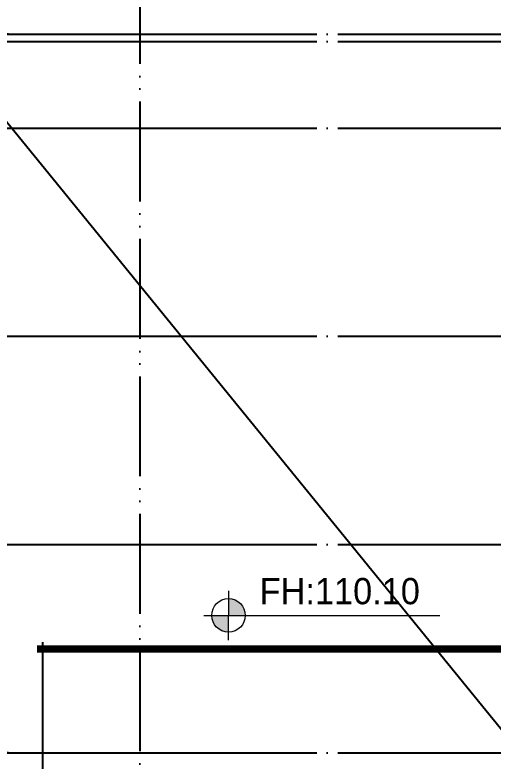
# Model space of a CAD drawing. Header units: millimetres. Extents: x 4754612 to 5801174, y 2368242 to 2777223.
# Drawn here: x 4883407 to 4906365, y 2587355 to 2623180 of the extents above; entities that cross this region are included whole.
import ezdxf

# ---------------------------------------------------------------- set-up
doc = ezdxf.new("R2010")
doc.units = ezdxf.units.MM
doc.header["$LTSCALE"] = 1000
doc.linetypes.add('ACAD_ISO05W100', pattern=[33, 24, -3, 0, -3, 0, -3])
doc.linetypes.add('CEN', pattern=[6.2, 6, -0.1, 0, -0.1])
doc.layers.get('DEFPOINTS').update_dxf_attribs({"color": 151})
for name, color, linetype in [('A-TEX-SYM', 3, 'Continuous'), ('A-중심선', 10, 'CEN'), ('CON', 2, 'Continuous'), ('DIM', 7, 'Continuous'), ('SYM', 7, 'Continuous')]:
    doc.layers.add(name, color=color, linetype=linetype)
doc.layers.add('Guide-line', color=151, linetype='Continuous', plot=False)
doc.layers.add('박스', color=6, linetype='Continuous', lineweight=15)
doc.styles.add('AUDIT_D_190715091641-0', font='')
doc.styles.add('돋움', font='')
doc.styles.get('AUDIT_D_190715091641-0').set_extended_font_data('Dotum')
doc.styles.get('돋움').set_extended_font_data('Dotum')
doc.dimstyles.new('scale600', dxfattribs={"dimscale": 600, "dimtxt": 2, "dimasz": 1, "dimexe": 1, "dimexo": 2.5, "dimgap": 0.8, "dimtad": 1, "dimdec": 0, "dimzin": 0, "dimdsep": 46, "dimlunit": 6, "dimtxsty": 'AUDIT_D_190715091641-0', "dimblk": 'DOT', "dimcen": 0, "dimdle": 1, "dimclrd": 256, "dimclre": 256, "dimclrt": 3, "dimadec": 0, "dimazin": 0, "dimtfac": 1, "dimtdec": 0, "dimtix": 1, "dimtmove": 2, "dimatfit": 3, "dimldrblk": 'DOT', "dimfxl": 0, "dimtolj": 1, "dimtzin": 0, "dimarcsym": 0})

# ---------------------------------------------------------------- blocks, each defined once
blk = doc.blocks.new('_Dot')
at = {"color": 0, "linetype": 'ByBlock', "lineweight": -2}
blk.add_line((-0.5, 0), (-1, 0), dxfattribs=at)
at = {"color": 0, "linetype": 'ByBlock', "const_width": 0.5}
blk.add_lwpolyline([(-0.25, 0, 1), (0.25, 0, 1)], format="xyb", close=True, dxfattribs=at)
blk = doc.blocks.new('*D103')
at = {"layer": 'DEFPOINTS', "color": 0, "transparency": 16777216}
for p in [(4884852, 2622250), (4877680, 2587750), (4884852, 2587750)]:
    blk.add_point(p, dxfattribs=at)
at = {"layer": 'DIM', "lineweight": -2, "transparency": 16777216}
for p, q in [((4883102, 2622250), (4876980, 2622250)), ((4877680, 2621550), (4877680, 2588450)), ((4883102, 2587750), (4876980, 2587750))]:
    blk.add_line(p, q, dxfattribs=at)
at = {"layer": 'DIM', "lineweight": -2, "transparency": 16777216, "xscale": 700, "yscale": 700, "zscale": 700}
for p, rotation in [((4877680, 2622250), 90), ((4877680, 2587750), 270)]:
    blk.add_blockref('_Dot', p, dxfattribs=dict(at, rotation=rotation))
at = {"layer": 'DIM', "color": 3, "transparency": 16777216, "insert": (4875866, 2605000), "char_height": 2100, "attachment_point": 5, "rotation": 90, "style": 'AUDIT_D_190715091641-0'}
blk.add_mtext('\\A1;34,500', dxfattribs=at)

msp = doc.modelspace()

# ---------------------------------------------------------------- hatches: boundary and pattern name
at = {"layer": '박스', "ltscale": 0.1}
h = msp.add_hatch(dxfattribs=at)
h.set_pattern_fill('ANSI31', color=256, scale=1.006801)
h.set_pattern_definition([(45, (4731857.79866, 2533969.09076), (-0.08898951466, 0.08898951466), [])])
h.paths.add_polyline_path([(4893662.19, 2595153.675), (4893662.19, 2594348.234), (4894467.631, 2594348.234, 0.414213562)])
h.paths.add_polyline_path([(4893662.19, 2594348.234), (4892856.749, 2594348.234, 0.414213562), (4893662.19, 2593542.793)])

# ---------------------------------------------------------------- linework, layer by layer
at = {"layer": 'A-중심선', "ltscale": 5}
for p, q in [((4867905.529, 2622249.621), (5176073.3, 2622249.621)), ((4867905.529, 2621899.621), (5176073.3, 2621899.621)), ((4867905.529, 2617749.621), (5176073.3, 2617749.621)), ((4867905.529, 2607749.621), (5176073.3, 2607749.621)), ((4867905.529, 2597749.621), (5176073.3, 2597749.621)), ((4867905.529, 2587749.621), (5176073.3, 2587749.621))]:
    msp.add_line(p, q, dxfattribs=at)
at = {"layer": 'CON'}
for p, q in [((4907263.3, 2592849.621), (4884481.606, 2592849.621)), ((4907263.3, 2592799.621), (4884481.606, 2592799.621)), ((4907263.3, 2592749.621), (4884481.606, 2592749.621)), ((4907263.3, 2592699.621), (4884481.606, 2592699.621)), ((4907263.3, 2592649.621), (4884481.606, 2592649.621)), ((4907263.3, 2592599.621), (4884481.606, 2592599.621))]:
    msp.add_line(p, q, dxfattribs=at)
at = {"layer": 'Guide-line'}
for p, q in [((4907663.3, 2587749.621), (4807574.011, 2710665.391)), ((4884726.578, 2593070.615), (4884726.578, 2554609.603))]:
    msp.add_line(p, q, dxfattribs=at)
at = {"layer": 'SYM', "color": 2, "linetype": 'ACAD_ISO05W100', "ltscale": 0.2}
msp.add_line((4889403.373, 2645427.791), (4889403.373, 2558207.815), dxfattribs=at)
at = {"layer": '박스', "ltscale": 0.1}
for p, q in [((4893662.19, 2595536.62), (4893662.19, 2594348.234)), ((4892473.804, 2594348.234), (4903802.862, 2594348.234)), ((4893662.19, 2593159.848), (4893662.19, 2594348.234))]:
    msp.add_line(p, q, dxfattribs=at)
msp.add_circle((4893662.19, 2594348.234), 805.441, dxfattribs=at)

# ---------------------------------------------------------------- texts
at = {"layer": 'A-TEX-SYM', "style": '돋움'}
msp.add_text('FH:110.10', height=1260, dxfattribs=at).set_placement((4895155.593, 2594884.35))

# ---------------------------------------------------------------- dimensions: what is measured, and where the dimension line sits
at = {"layer": 'DIM'}
dim = msp.add_linear_dim(base=(4877679.767, 2587749.621), p1=(4884852.267, 2622249.621), p2=(4884852.267, 2587749.621), angle=270, dimstyle='scale600', override={"dimscale": 700, "dimtxt": 3}, dxfattribs=at)
dim.commit()
dim.dimension.update_dxf_attribs({"geometry": '*D103', "text_midpoint": (4875866.036, 2604999.621)})

doc.saveas('drawing.dxf')
